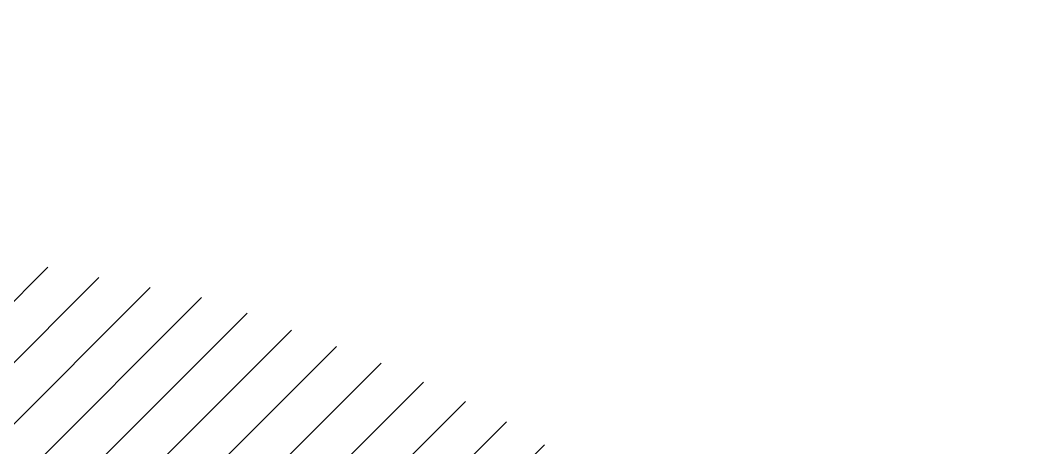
# Model space of a CAD drawing. Header units: millimetres. Extents: x -46762 to 217101, y -107409 to 31524.
# Drawn here: x 93115 to 94761, y -41950 to -41253 of the extents above; entities that cross this region are included whole.
import ezdxf

# ---------------------------------------------------------------- set-up
doc = ezdxf.new("R2010")
doc.units = ezdxf.units.MM

msp = doc.modelspace()

# ---------------------------------------------------------------- hatches: boundary and pattern name
at = {"lineweight": 0}
h = msp.add_hatch(dxfattribs=at)
h.set_pattern_fill('JIS_WOOD', scale=100, style=0)
h.set_pattern_definition([(45, (31806.47618747782, -39409.25694076146), (-49.99999991609842, 49.99999991609842), [])])
h.paths.add_polyline_path([(94361.3663407605, -42767.22589938336), (94362.87480214612, -42791.09639285459), (93688.04889157471, -42667.11683767446), (93795.11885274567, -42304.2144186743), (93959.69429695304, -42363.38084369409), (93994.25503107428, -42369.04880575238), (93982.83775597281, -42359.25028694158), (93945.33157864967, -42332.69856919092), (93840.62769813859, -42265.53809784059), (93753.11386072857, -42212.43431653282), (93598.40174378647, -42140.58816656613), (93431.42213983957, -42078.79461271585), (93344.89846182233, -42045.9557862623), (93149.94656685874, -42007.64387970101), (93088.6131662443, -41994.50841828087), (92969.86838752267, -41979.70858998402), (92851.6601852822, -41969.73552937178), (92809.00748378073, -41968.85657079284), (92766.35478227926, -41969.73552937178), (92648.1465800388, -41979.70858998402), (92529.40180131717, -41994.50841828087), (92468.06840070274, -42007.64387970101), (92273.11650573913, -42045.9557862623), (92186.5928277219, -42078.79461271585), (92019.613223775, -42140.58816656613), (91864.9011068329, -42212.43431653282), (91777.38726942289, -42265.53809784059), (91672.68338891181, -42332.69856919092), (91635.17721158866, -42359.25028694158), (91491.40468453798, -42482.63855588168), (91461.7125823292, -42487.32388869146), (91436.70846411363, -42510.75228177328), (91424.20640500591, -42541.98967814023), (91280.02524989386, -42693.28107678912), (91286.7148774093, -42731.16660388669), (91186.37277005555, -42851.5097004359), (91070.42210817672, -43016.42380191967), (90961.16107381333, -43199.16665118372), (90878.657396823, -43386.36694674782), (90813.40139735701, -43546.16864434485), (90751.75677085656, -43738.94749101145), (90700.05523506834, -44009.23541554299), (90674.22636825498, -44343.26101829238), (90674.22636825498, -45348.55692992097), (94943.78859930651, -45348.55692992097), (94943.78859930651, -44343.26101829238), (94917.95973249312, -44009.23541554299), (94866.2581967049, -43738.94749101145), (94804.61357020447, -43546.16864434485), (94739.35757073849, -43386.36694674782), (94656.85389374814, -43199.16665118372), (94547.59285938476, -43016.42380191967), (94431.64219750593, -42851.5097004359)])
h.paths.add_polyline_path([(94656.7686650497, -45665.78941036624), (95264.00576663538, -45536.71717993473), (95264.00576663538, -45216.74460512996), (94943.78859930651, -45284.8088652051), (94943.7885993065, -44343.26101829245), (94917.95973249315, -44009.23541554308), (94866.2581967049, -43738.94749101145), (94804.61357020441, -43546.16864434476), (94739.35757073836, -43386.36694674797), (94656.8538937482, -43199.16665118383), (94547.59285938481, -43016.42380191971), (94431.64219750588, -42851.50970043589), (94361.36634076045, -42767.22589938334), (94362.87480214609, -42791.09639285459), (93688.04889157474, -42667.11683767447), (93795.11885274565, -42304.2144186743), (93959.69429695306, -42363.3808436941), (93994.2550310743, -42369.04880575238), (93982.8377559728, -42359.25028694153), (93972.86078805252, -42352.18730011825), (94051.21836285, -42365.03794615412), (94230.8225531174, -42184.76062638231), (94309.1073212062, -42197.66046862718), (94158.91229680163, -42068.76029246095), (94115.78019287999, -42038.22581704771), (93995.37073029226, -41960.99127499483), (93894.72981727074, -41899.9219264909), (93716.81088278734, -41817.29885402919), (93524.7843382484, -41746.23626710137), (93425.28210852857, -41708.4716166798), (93201.08742932044, -41664.41292413431), (93130.55401861382, -41649.30714350115), (92993.99752308396, -41632.28734095977), (92858.05809050743, -41620.81832125569), (92809.00748378073, -41619.80751888991), (92759.95687705404, -41620.81832125569), (92624.0174444775, -41632.28734095977), (92487.46094894764, -41649.30714350115), (92416.92753824106, -41664.41292413431), (92192.7328590329, -41708.4716166798), (92093.2306293131, -41746.23626710137), (91901.20408477413, -41817.29885402919), (91723.28515029073, -41899.9219264909), (91622.64423726921, -41960.99127499483), (91502.23477468148, -42038.22581704771), (91459.10267075984, -42068.76029246095), (91293.76426465157, -42210.65680174208), (91259.61834711148, -42216.04493447332), (91230.86361116357, -42242.98758651741), (91216.48624318969, -42278.91059233941), (91050.67791481083, -42452.89570078564), (91058.37098645358, -42496.46405694784), (90942.97756299676, -42634.85861797944), (90809.63430183611, -42824.50983468576), (90683.98411231823, -43034.66411133942), (90589.10488377934, -43249.94445123814), (90514.06048439344, -43433.71640347472), (90443.16916391795, -43655.41207714131), (90383.7123977615, -43966.24319035259), (90354.00920092611, -44350.37263351439), (90354.00920092611, -45665.78941036624)])

# ---------------------------------------------------------------- linework, layer by layer
at = {"color": 5, "lineweight": 50}
msp.add_circle((89704.45603030844, -49454.64871210628), 15822.23402072757, dxfattribs=at)

doc.saveas('drawing.dxf')
